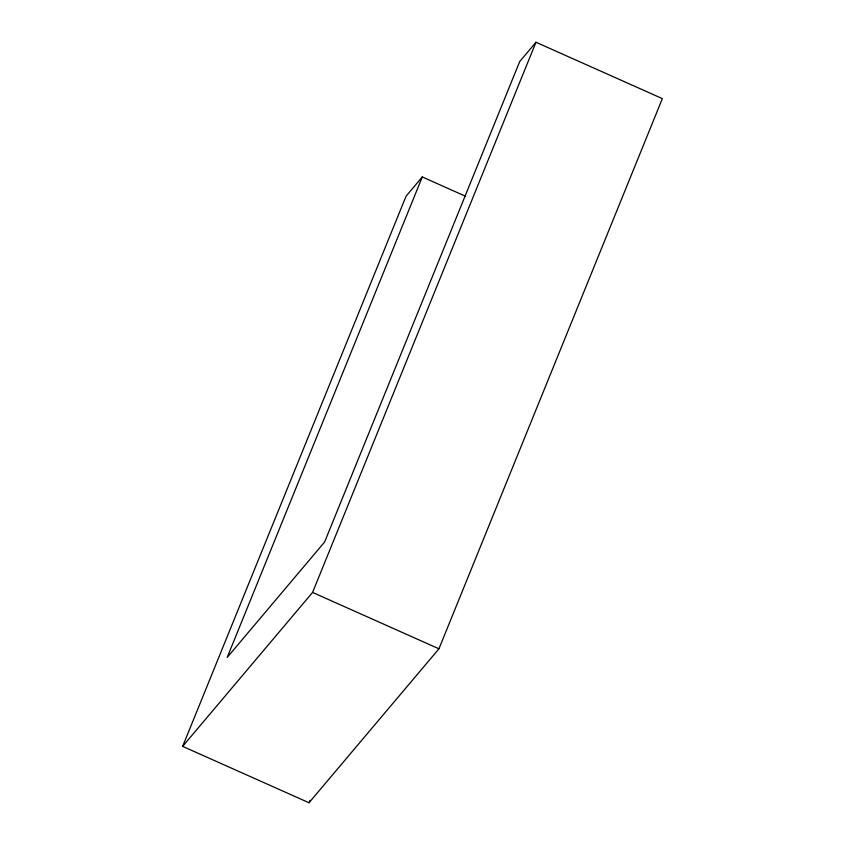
<?xml version="1.0" encoding="UTF-8"?>
<svg xmlns="http://www.w3.org/2000/svg" width="845" height="845" viewBox="0 0 845 845"><rect width="100%" height="100%" fill="white"/><g stroke="black" fill="none" stroke-linecap="round" stroke-linejoin="round"><path stroke-width="1.27" d="M422.289 176.954L227.189 657.442L324.638 541.983L519.738 61.495L535.983 42.25L662.353 98.622L438.946 648.802L309.016 802.75L182.647 746.378L406.054 196.198L422.289 176.954L465.616 196.283M182.647 746.378L312.576 592.429L535.983 42.25M309.016 802.75L310.009 800.299M312.576 592.429L438.946 648.802"/></g></svg>
